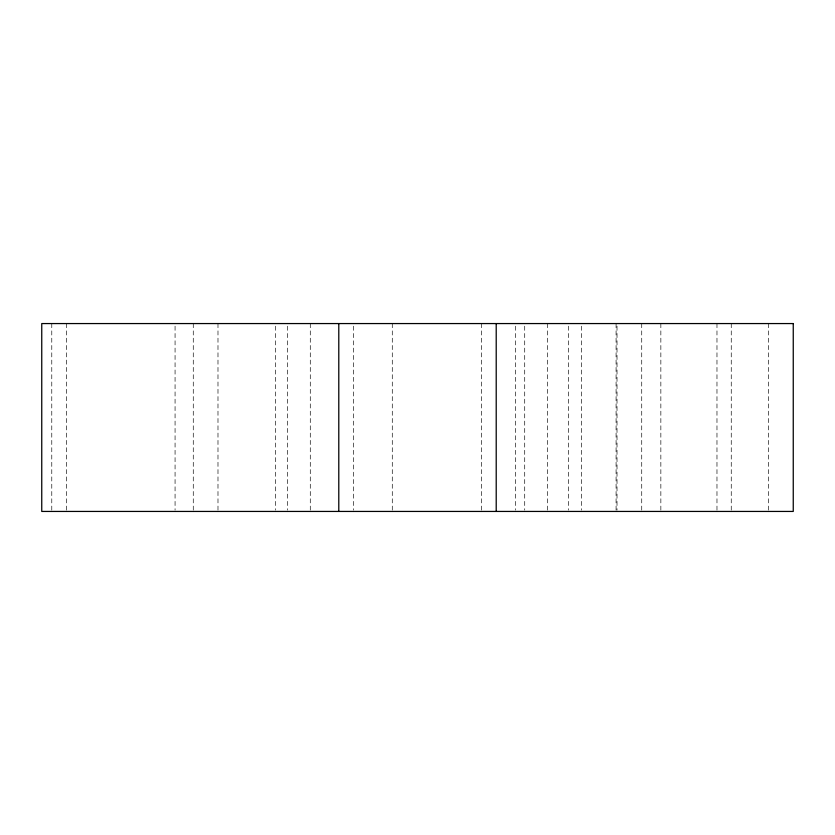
<?xml version="1.0" encoding="UTF-8"?>
<svg xmlns="http://www.w3.org/2000/svg" width="835" height="835" viewBox="0 0 835 835"><rect width="100%" height="100%" fill="white"/><g stroke="black" fill="none" stroke-linecap="round" stroke-linejoin="round"><path stroke-width="0.63" stroke-dasharray="4.17 3.13" d="M768.44 323.562L768.44 510.133M731.251 323.562L731.251 510.133M716.973 323.562L716.973 510.133M660.85 323.562L660.85 510.133M641.729 323.562L641.729 510.133M617.013 326.172L617.013 510.133M616.084 323.562L616.084 510.133M581.536 326.172L581.536 510.133M568.552 326.172L568.552 510.133M547.384 323.562L547.384 510.133M524.714 326.172L524.714 510.133M515.581 326.172L515.581 510.133M481.377 323.562L481.377 510.133M392.283 323.562L392.283 510.133M353.623 326.172L353.623 510.133M310.286 323.562L310.286 510.133M287.616 326.172L287.616 510.133M275.581 326.172L275.581 510.133M217.987 323.562L217.987 510.133M193.271 323.562L193.271 510.133M175.068 326.172L175.068 510.133M66.56 323.562L66.56 510.133M51.78 323.562L51.78 510.133"/><path stroke-width="1.25" d="M496.209 323.562L496.209 511.438M338.791 323.562L338.791 511.438M793.25 323.562L41.75 323.562L41.75 511.438L793.25 511.438L793.25 323.562"/></g></svg>
